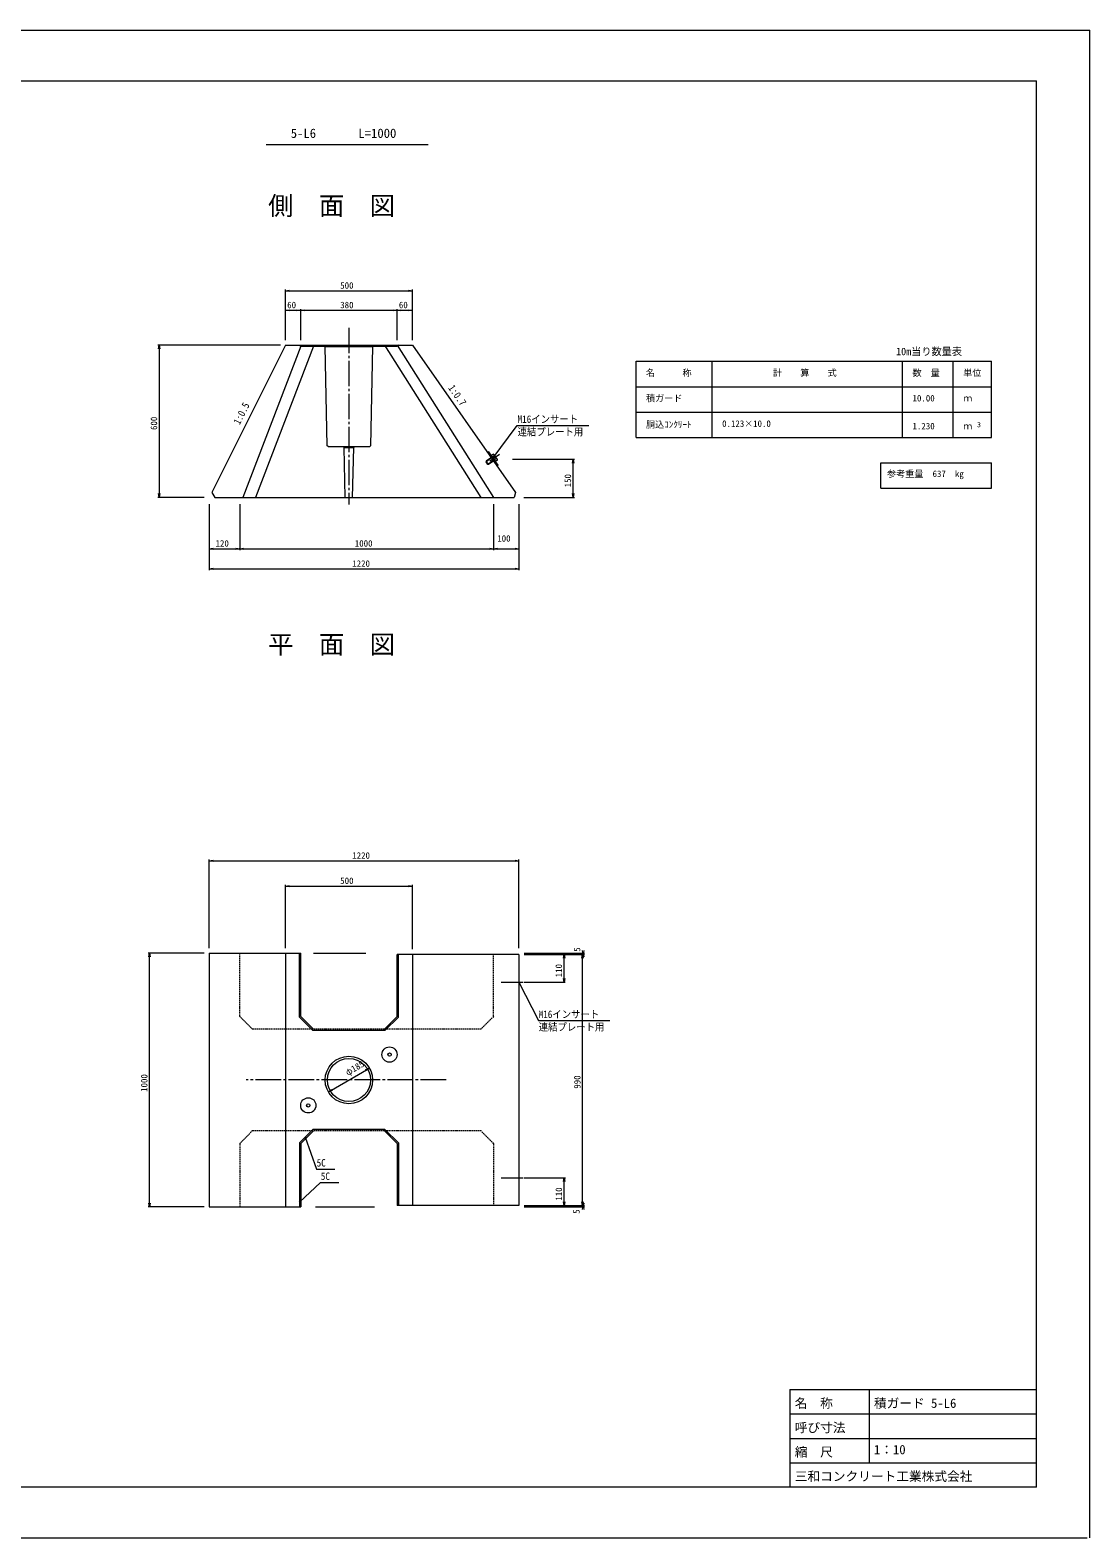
# Model space of a CAD drawing. Units: millimetres on the paper, with parts at other scales. Extents: x 0 to 841, y 1 to 595.
# Drawn here: x 423 to 841, y 1 to 595 of the extents above; entities that cross this region are included whole.
import ezdxf
from ezdxf.enums import TextEntityAlignment as Align

# ---------------------------------------------------------------- set-up
doc = ezdxf.new("R2010")
doc.units = ezdxf.units.MM
doc.linetypes.add('USER1', pattern=[0.75, 0.5, -0.25])
doc.linetypes.add('USER2', pattern=[13, 10, -1, 1, -1])
for name, color, linetype, lineweight in [('0_2', 7, 'Continuous', 18), ('D-MTR-FRAM（材料表図枠）', 2, 'Continuous', 18), ('D-STR-DIM（寸法）', 7, 'Continuous', 18), ('D-STR-HTXT（旗揚げ）', 7, 'Continuous', 18), ('D-STR-STRn（構造物）', 7, 'USER2', 18), ('D-STR（構造物外形線）', 1, 'Continuous', 18), ('D-TTL(外枠）', 2, 'Continuous', 18), ('DEFPOINTS_3', 8, 'Continuous', 18), ('用紙-作図レイヤ', 5, 'Continuous', 18)]:
    doc.layers.add(name, color=color, linetype=linetype, lineweight=lineweight)
for name, color, linetype in [('D-MTR-TXT(文字列）', 7, 'Continuous'), ('D-MTR（材料表タイトル）', 7, 'Continuous'), ('D-STR-TXT（文字）', 7, 'Continuous'), ('D-TTL-TXT（文字）', 7, 'Continuous')]:
    doc.layers.add(name, color=color, linetype=linetype)
doc.styles.add('ＭＳ ゴシック', font='')
doc.styles.get('ＭＳ ゴシック').set_extended_font_data('MS Gothic')

msp = doc.modelspace()

# ---------------------------------------------------------------- linework, layer by layer
at = {"layer": '0_2'}
for p, q in [((524.087, 492.558), (525.587, 492.808)), ((525.587, 492.308), (524.087, 492.558)), ((524.087, 492.558), (524.287, 492.558)), ((572.587, 492.808), (574.087, 492.558)), ((574.087, 492.558), (572.587, 492.308)), ((574.087, 492.558), (573.887, 492.558)), ((524.087, 484.873), (525.587, 485.123)), ((525.587, 484.623), (524.087, 484.873)), ((524.087, 484.873), (524.287, 484.873)), ((528.587, 485.123), (530.087, 484.873)), ((530.087, 484.873), (528.587, 484.623)), ((530.087, 484.873), (529.887, 484.873)), ((530.087, 484.873), (531.587, 485.123)), ((531.587, 484.623), (530.087, 484.873)), ((530.087, 484.873), (530.287, 484.873)), ((566.587, 485.123), (568.087, 484.873)), ((568.087, 484.873), (566.587, 484.623)), ((568.087, 484.873), (567.887, 484.873)), ((568.087, 484.873), (569.587, 485.123)), ((569.587, 484.623), (568.087, 484.873)), ((568.087, 484.873), (568.287, 484.873)), ((572.587, 485.123), (574.087, 484.873)), ((574.087, 484.873), (572.587, 484.623)), ((574.087, 484.873), (573.887, 484.873)), ((474.095, 469.669), (474.345, 471.169)), ((474.345, 471.169), (474.595, 469.669)), ((474.345, 471.169), (474.345, 470.969)), ((605.587, 426.169), (605.769, 426.634)), ((605.587, 426.169), (605.883, 426.571)), ((605.587, 426.169), (605.977, 426.481)), ((637.204, 424.669), (637.454, 426.169)), ((637.454, 426.169), (637.704, 424.669)), ((637.454, 426.169), (637.454, 425.969)), ((474.345, 411.169), (474.095, 412.669)), ((474.595, 412.669), (474.345, 411.169)), ((474.345, 411.169), (474.345, 411.369)), ((637.454, 411.169), (637.204, 412.669)), ((637.704, 412.669), (637.454, 411.169)), ((637.454, 411.169), (637.454, 411.369)), ((494.087, 390.931), (495.587, 391.181)), ((495.587, 390.681), (494.087, 390.931)), ((494.087, 390.931), (494.287, 390.931)), ((504.587, 391.181), (506.087, 390.931)), ((506.087, 390.931), (504.587, 390.681)), ((506.087, 390.931), (505.887, 390.931)), ((506.087, 390.931), (507.587, 391.181)), ((507.587, 390.681), (506.087, 390.931)), ((506.087, 390.931), (506.287, 390.931)), ((604.587, 391.181), (606.087, 390.931)), ((606.087, 390.931), (604.587, 390.681)), ((606.087, 390.931), (605.887, 390.931)), ((606.087, 390.931), (607.587, 391.181)), ((607.587, 390.681), (606.087, 390.931)), ((606.087, 390.931), (606.287, 390.931)), ((614.587, 391.181), (616.087, 390.931)), ((616.087, 390.931), (614.587, 390.681)), ((616.087, 390.931), (615.887, 390.931)), ((494.087, 382.99), (495.587, 383.24)), ((495.587, 382.74), (494.087, 382.99)), ((494.087, 382.99), (494.287, 382.99)), ((614.587, 383.24), (616.087, 382.99)), ((616.087, 382.99), (614.587, 382.74)), ((616.087, 382.99), (615.887, 382.99)), ((494.087, 267.968), (495.587, 268.218)), ((495.587, 267.718), (494.087, 267.968)), ((494.087, 267.968), (494.287, 267.968)), ((614.587, 268.218), (616.087, 267.968)), ((616.087, 267.968), (614.587, 267.718)), ((616.087, 267.968), (615.887, 267.968)), ((524.087, 258.035), (525.587, 258.285)), ((525.587, 257.785), (524.087, 258.035)), ((524.087, 258.035), (524.287, 258.035)), ((572.587, 258.285), (574.087, 258.035)), ((574.087, 258.035), (572.587, 257.785)), ((574.087, 258.035), (573.887, 258.035)), ((641.353, 231.135), (641.103, 232.635)), ((641.603, 232.635), (641.353, 231.135)), ((470.283, 230.135), (470.533, 231.635)), ((470.533, 231.635), (470.783, 230.135)), ((470.533, 231.635), (470.533, 231.435)), ((633.608, 229.635), (633.858, 231.135)), ((633.858, 231.135), (634.108, 229.635)), ((633.858, 231.135), (633.858, 230.935)), ((640.914, 229.635), (641.164, 231.135)), ((641.103, 230.135), (641.353, 231.635)), ((641.164, 231.135), (641.414, 229.635)), ((641.164, 231.135), (641.164, 230.935)), ((641.353, 231.635), (641.603, 230.135)), ((641.353, 231.635), (641.353, 231.435)), ((641.353, 231.135), (641.353, 231.335)), ((633.858, 220.135), (633.608, 221.635)), ((634.108, 221.635), (633.858, 220.135)), ((633.858, 220.135), (633.858, 220.335)), ((555.658, 185.752), (557.08, 186.291)), ((557.08, 186.291), (555.909, 185.32)), ((557.08, 186.291), (556.907, 186.19)), ((541.094, 176.98), (542.264, 177.951)), ((542.515, 177.519), (541.094, 176.98)), ((541.094, 176.98), (541.266, 177.081)), ((531.812, 159.068), (531.98, 158.597)), ((531.812, 159.068), (532.096, 158.657)), ((531.812, 159.068), (531.853, 158.57)), ((633.637, 141.635), (633.887, 143.135)), ((633.887, 143.135), (634.137, 141.635)), ((633.887, 143.135), (633.887, 142.935)), ((470.533, 131.635), (470.283, 133.135)), ((470.783, 133.135), (470.533, 131.635)), ((470.533, 131.635), (470.533, 131.835)), ((529.587, 133.48), (529.851, 133.905)), ((529.587, 133.48), (529.952, 133.822)), ((529.587, 133.48), (530.028, 133.716)), ((633.887, 132.135), (633.637, 133.635)), ((634.137, 133.635), (633.887, 132.135)), ((633.887, 132.135), (633.887, 132.335)), ((641.164, 132.135), (640.914, 133.635)), ((641.353, 131.635), (641.103, 133.135)), ((641.103, 130.635), (641.353, 132.135)), ((641.414, 133.635), (641.164, 132.135)), ((641.164, 132.135), (641.164, 132.335)), ((641.603, 133.135), (641.353, 131.635)), ((641.353, 132.135), (641.603, 130.635)), ((641.353, 132.135), (641.353, 131.935)), ((641.353, 131.635), (641.353, 131.835))]:
    msp.add_line(p, q, dxfattribs=at)
at = {"layer": 'D-MTR-FRAM（材料表図枠）'}
for p, q in [((662.221, 464.783), (802.221, 464.783)), ((662.221, 434.783), (662.221, 464.783)), ((692.221, 434.783), (692.221, 464.783)), ((767.221, 434.783), (767.221, 464.783)), ((787.221, 434.783), (787.221, 464.783)), ((787.221, 434.783), (787.221, 464.783)), ((802.221, 434.783), (802.221, 464.783)), ((662.221, 454.783), (802.221, 454.783)), ((662.221, 444.783), (802.221, 444.783)), ((662.221, 434.783), (802.221, 434.783)), ((758.665, 414.783), (758.665, 424.783)), ((758.665, 424.783), (802.221, 424.783)), ((802.221, 414.783), (802.221, 424.783)), ((758.665, 414.783), (802.221, 414.783))]:
    msp.add_line(p, q, dxfattribs=at)
at = {"layer": 'D-STR-DIM（寸法）'}
for p, q in [((524.087, 473.169), (524.087, 493.058)), ((574.087, 473.169), (574.087, 493.058)), ((524.287, 492.558), (573.887, 492.558)), ((524.087, 473.169), (524.087, 485.373)), ((524.287, 484.873), (529.887, 484.873)), ((530.087, 473.169), (530.087, 485.373)), ((530.087, 473.169), (530.087, 485.373)), ((530.287, 484.873), (567.887, 484.873)), ((568.087, 473.169), (568.087, 485.373)), ((568.087, 473.169), (568.087, 485.373)), ((568.287, 484.873), (573.887, 484.873)), ((574.087, 473.169), (574.087, 485.373)), ((522.087, 471.169), (473.845, 471.169)), ((474.345, 470.969), (474.345, 411.369)), ((613.57, 426.169), (637.954, 426.169)), ((637.454, 411.369), (637.454, 425.969)), ((492.087, 411.169), (473.845, 411.169)), ((618.07, 411.169), (637.954, 411.169)), ((494.087, 408.49), (494.087, 390.431)), ((494.087, 408.49), (494.087, 382.49)), ((506.087, 408.49), (506.087, 390.431)), ((506.087, 408.49), (506.087, 390.431)), ((606.087, 408.49), (606.087, 390.431)), ((606.087, 408.49), (606.087, 390.431)), ((616.087, 408.49), (616.087, 390.431)), ((616.087, 408.49), (616.087, 382.49)), ((494.287, 390.931), (505.887, 390.931)), ((506.287, 390.931), (605.887, 390.931)), ((606.287, 390.931), (615.887, 390.931)), ((494.287, 382.99), (615.887, 382.99)), ((494.087, 233.635), (494.087, 268.468)), ((494.287, 267.968), (615.887, 267.968)), ((616.087, 233.635), (616.087, 268.468)), ((524.087, 233.635), (524.087, 258.535)), ((524.287, 258.035), (573.887, 258.035)), ((574.087, 233.135), (574.087, 258.535)), ((492.087, 231.635), (470.033, 231.635)), ((470.533, 131.835), (470.533, 231.435)), ((618.087, 231.635), (641.853, 231.635)), ((618.087, 231.135), (641.853, 231.135)), ((618.087, 231.135), (634.358, 231.135)), ((618.087, 231.135), (641.664, 231.135)), ((633.858, 220.335), (633.858, 230.935)), ((641.164, 132.335), (641.164, 230.935)), ((641.353, 231.335), (641.353, 231.435)), ((618.087, 220.135), (634.358, 220.135)), ((541.266, 177.081), (556.907, 186.19)), ((618.087, 143.135), (634.387, 143.135)), ((633.887, 132.335), (633.887, 142.935)), ((492.087, 131.635), (470.033, 131.635)), ((618.087, 132.135), (641.853, 132.135)), ((618.087, 132.135), (641.664, 132.135)), ((618.087, 131.635), (641.853, 131.635)), ((622.087, 132.135), (634.387, 132.135)), ((641.353, 131.835), (641.353, 131.935))]:
    msp.add_line(p, q, dxfattribs=at)
at = {"layer": 'D-STR-HTXT（旗揚げ）'}
msp.add_line((516.472, 550.249), (580.255, 550.249), dxfattribs=at)
at = {"layer": 'D-STR-STRn（構造物）'}
for p, q in [((549.087, 477.975), (549.087, 408.323)), ((587.344, 181.635), (508.597, 181.635))]:
    msp.add_line(p, q, dxfattribs=at)
at = {"layer": 'D-STR（構造物外形線）'}
for p, q in [((524.087, 471.169), (495.037, 413.069)), ((530.087, 470.719), (507.252, 411.169)), ((535.087, 470.719), (512.252, 411.169)), ((524.087, 471.169), (574.087, 471.169)), ((529.587, 471.169), (530.087, 470.719)), ((530.087, 470.719), (568.087, 470.719)), ((534.879, 471.169), (535.087, 470.719)), ((539.587, 470.569), (539.087, 471.169)), ((539.587, 470.569), (558.587, 470.569)), ((540.58, 431.469), (539.737, 470.569)), ((558.437, 470.569), (557.593, 431.469)), ((559.087, 471.169), (558.587, 470.569)), ((563.294, 471.169), (563.087, 470.719)), ((563.087, 471.169), (601.087, 411.169)), ((568.587, 471.169), (568.087, 470.719)), ((568.087, 471.169), (606.087, 411.169)), ((574.087, 471.169), (614.757, 413.069)), ((540.887, 431.169), (540.58, 431.469)), ((540.887, 431.169), (557.287, 431.169)), ((547.187, 430.869), (546.887, 431.169)), ((547.187, 430.869), (546.887, 431.169)), ((547.187, 430.869), (546.887, 431.169)), ((547.187, 430.869), (550.987, 430.869)), ((547.187, 430.869), (550.987, 430.869)), ((547.662, 411.169), (547.187, 430.869)), ((547.187, 430.869), (550.987, 430.869)), ((550.512, 411.169), (550.987, 430.869)), ((550.987, 430.869), (551.287, 431.169)), ((550.987, 430.869), (551.287, 431.169)), ((550.987, 430.869), (551.287, 431.169)), ((557.287, 431.169), (557.593, 431.469)), ((604.214, 429.175), (603.723, 428.831)), ((607.942, 423.85), (604.214, 429.175)), ((604.659, 425.52), (608.458, 428.179)), ((607.942, 423.85), (607.45, 423.506)), ((495.037, 413.069), (496.211, 411.169)), ((496.211, 411.169), (614.187, 411.169)), ((547.662, 411.169), (550.512, 411.169)), ((547.662, 411.169), (550.512, 411.169)), ((547.662, 411.169), (550.512, 411.169)), ((614.757, 413.069), (614.187, 411.169)), ((494.087, 231.635), (494.087, 131.635)), ((494.087, 231.635), (530.087, 231.635)), ((524.087, 231.635), (524.087, 132.635)), ((529.587, 206.428), (529.587, 231.635)), ((530.087, 206.635), (530.087, 231.635)), ((568.087, 206.635), (568.087, 231.135)), ((616.087, 231.135), (568.087, 231.135)), ((568.587, 206.428), (568.587, 231.135)), ((574.087, 231.135), (574.087, 132.135)), ((616.087, 231.135), (616.087, 132.135)), ((534.879, 201.135), (529.587, 206.428)), ((535.087, 201.635), (530.087, 206.635)), ((568.087, 206.635), (563.087, 201.635)), ((568.587, 206.428), (563.294, 201.135)), ((563.294, 201.135), (534.879, 201.135)), ((534.879, 162.135), (529.587, 156.842)), ((535.087, 161.635), (530.087, 156.635)), ((563.294, 162.135), (534.879, 162.135)), ((568.087, 156.635), (563.087, 161.635)), ((568.587, 156.842), (563.294, 162.135)), ((529.587, 156.842), (529.587, 131.635)), ((530.087, 156.635), (530.087, 131.635)), ((568.087, 156.635), (568.087, 132.135)), ((568.587, 156.842), (568.587, 132.135)), ((494.087, 131.635), (530.087, 131.635)), ((524.087, 132.635), (524.087, 131.635)), ((616.087, 132.135), (568.087, 132.135))]:
    msp.add_line(p, q, dxfattribs=at)
at = {"layer": 'D-STR（構造物外形線）', "color": 7, "linetype": 'USER1'}
for p, q in [((506.087, 206.635), (506.087, 231.635)), ((606.087, 206.635), (606.087, 231.135)), ((511.087, 201.635), (506.087, 206.635)), ((606.087, 206.635), (601.087, 201.635)), ((601.17, 201.635), (511.087, 201.635)), ((511.087, 161.635), (506.087, 156.635)), ((601.17, 161.635), (511.087, 161.635)), ((606.087, 156.635), (601.087, 161.635)), ((506.087, 156.635), (506.087, 131.635)), ((606.087, 156.635), (606.087, 132.135))]:
    msp.add_line(p, q, dxfattribs=at)
at = {"layer": 'D-STR（構造物外形線）', "color": 4}
for p, q in [((535.17, 231.635), (555.756, 231.635)), ((535.862, 131.635), (559.121, 131.635))]:
    msp.add_line(p, q, dxfattribs=at)
at = {"layer": 'D-STR（構造物外形線）', "color": 5}
for p, q in [((609.092, 220.135), (617.771, 220.135)), ((609.092, 143.135), (617.784, 143.135))]:
    msp.add_line(p, q, dxfattribs=at)
at = {"layer": 'D-STR（構造物外形線）'}
for centre, radius in [((549.087, 181.635), 9.35), ((549.087, 181.635), 8.5), ((565.087, 191.635), 3), ((565.087, 191.635), 0.65), ((533.087, 171.635), 3), ((533.087, 171.635), 0.65)]:
    msp.add_circle(centre, radius, dxfattribs=at)
at = {"layer": 'D-TTL(外枠）'}
for p, q in [((25.033, 575.249), (820.033, 575.249)), ((820.033, 21.249), (820.033, 575.249)), ((722.833, 59.649), (820.033, 59.649)), ((722.833, 59.649), (722.833, 21.249)), ((754.033, 59.649), (754.033, 30.849)), ((722.833, 50.049), (820.033, 50.049)), ((722.833, 40.449), (820.033, 40.449)), ((722.833, 30.849), (820.033, 30.849)), ((820.033, 21.249), (25.033, 21.249))]:
    msp.add_line(p, q, dxfattribs=at)
at = {"layer": 'DEFPOINTS_3'}
for p, q in [((0.033, 595.249), (841.033, 595.249)), ((841.033, 1.249), (841.033, 595.249)), ((0.033, 1.249), (840.033, 1.249))]:
    msp.add_line(p, q, dxfattribs=at)
at = {"layer": '用紙-作図レイヤ', "color": 7}
for p, q in [((605.587, 426.169), (615.447, 439.552)), ((615.447, 439.552), (643.647, 439.552)), ((616.087, 220.135), (623.762, 205.071)), ((623.762, 205.071), (651.962, 205.071)), ((531.812, 159.068), (536.277, 146.549)), ((536.277, 146.549), (543.477, 146.549)), ((529.587, 133.48), (537.917, 141.279)), ((537.917, 141.279), (545.117, 141.279))]:
    msp.add_line(p, q, dxfattribs=at)
at = {"layer": '用紙-作図レイヤ'}
for p, q in [((606.015, 428.16), (605.283, 427.648)), ((606.209, 428.069), (606.015, 428.16)), ((607.585, 426.103), (606.209, 428.069)), ((603.162, 425.448), (603.112, 425.169)), ((603.801, 424.186), (603.112, 425.169)), ((605.449, 426.854), (603.122, 425.225)), ((605.619, 427.168), (603.162, 425.448)), ((604.079, 424.137), (603.162, 425.448)), ((604.079, 424.137), (603.801, 424.186)), ((606.183, 425.805), (603.856, 424.176)), ((606.537, 425.857), (604.079, 424.137)), ((606.873, 425.378), (605.283, 427.648)), ((606.275, 425.674), (605.357, 426.985)), ((605.619, 427.168), (605.449, 426.854)), ((606.412, 427.592), (605.681, 427.08)), ((606.537, 425.857), (606.183, 425.805)), ((607.207, 426.457), (606.475, 425.945)), ((607.604, 425.89), (606.873, 425.378)), ((607.604, 425.89), (607.585, 426.103))]:
    msp.add_line(p, q, dxfattribs=at)
for centre, radius, start, end in [((605.799, 427.586), 0.613, 0.60777, 69.37627), ((605.019, 425.771), 2.293, 17.40407, 52.57997), ((606.991, 425.883), 0.613, 0.60777, 69.37627)]:
    msp.add_arc(centre, radius, start, end, dxfattribs=at)

# ---------------------------------------------------------------- texts
at = {"layer": 'D-MTR-TXT(文字列）', "style": 'ＭＳ ゴシック'}
for s, height, p in [('名\u3000\u3000\u3000称', 2.566, (666.143, 458.186)), ('計\u3000\u3000算\u3000\u3000式', 2.566, (716.151, 458.186)), ('数\u3000量', 2.566, (771.143, 458.186)), ('単位', 2.566, (791.143, 458.186)), ('積ガード', 2.566, (666.143, 448.186)), ('10.00', 2.566, (771.17, 448.186)), ('ｍ', 2.566, (791.143, 448.186)), ('胴込ｺﾝｸﾘｰﾄ', 2.566, (666.143, 437.818)), ('0.123×10.0', 2.566, (696.143, 438.186)), ('1.230', 2.566, (771.17, 437.186)), ('ｍ', 2.566, (791.143, 437.186)), ('3', 2.053, (796.545, 438.191)), ('参考重量\u3000637\u3000kg', 2.566, (761.099, 418.406))]:
    msp.add_text(s, height=height, dxfattribs=at).set_placement(p, align=Align.BOTTOM_LEFT)
at = {"layer": 'D-MTR（材料表タイトル）', "style": 'ＭＳ ゴシック'}
msp.add_text('10m当り数量表', height=2.933, dxfattribs=at).set_placement((764.665, 466.309), align=Align.BOTTOM_LEFT)
at = {"layer": 'D-STR-DIM（寸法）', "style": 'ＭＳ ゴシック'}
for s, p in [('500', (545.667, 492.608)), ('60', (524.777, 484.923)), ('380', (545.667, 484.923)), ('60', (568.777, 484.923)), ('120', (496.542, 390.981)), ('1000', (551.405, 390.981)), ('100', (607.542, 392.931)), ('1220', (550.405, 383.039)), ('1220', (550.405, 268.018)), ('500', (545.667, 258.085))]:
    msp.add_text(s, height=2.566, dxfattribs=at).set_placement(p, align=Align.BOTTOM_LEFT)
for s, rotation, p in [('600', 90, (474.295, 437.722)), ('150', 90, (637.404, 415.124)), ('5', 90, (641.013, 232.164)), ('110', 90, (633.808, 222.091)), ('φ185', 30.218, (548.995, 182.58)), ('1000', 90, (470.483, 176.954)), ('990', 90, (641.114, 178.198)), ('110', 90, (633.837, 134.091)), ('5', 90, (640.767, 128.929))]:
    msp.add_text(s, height=2.566, rotation=rotation, dxfattribs=at).set_placement(p, align=Align.BOTTOM_LEFT)
at = {"layer": 'D-STR-TXT（文字）', "style": 'ＭＳ ゴシック', "width": 0.9}
for s, rotation, p in [('1:0.7', 304.992, (587.338, 453.761)), ('1:0.5', 63.31, (506.818, 439.187))]:
    msp.add_text(s, height=2.933, rotation=rotation, dxfattribs=at).set_placement(p, align=Align.BOTTOM_LEFT)
at = {"layer": 'D-TTL-TXT（文字）', "style": 'ＭＳ ゴシック'}
for s, height, p in [('5-L6', 3.666, (526.174, 551.698)), ('L=1000', 3.666, (552.818, 551.698)), ('側\u3000面\u3000図', 7.331, (517.266, 520.207)), ('平\u3000面\u3000図', 7.331, (517.266, 347.349)), ('名\u3000称', 3.666, (724.764, 51.363)), ('積ガード 5-L6', 3.666, (755.964, 51.363)), ('呼び寸法', 3.666, (724.764, 41.763)), ('縮\u3000尺', 3.666, (724.764, 32.163)), ('1：10', 3.666, (755.964, 33.077)), ('三和コンクリート工業株式会社', 3.666, (724.764, 22.563))]:
    msp.add_text(s, height=height, dxfattribs=at).set_placement(p, align=Align.BOTTOM_LEFT)
at = {"layer": '用紙-作図レイヤ', "color": 7, "style": 'ＭＳ ゴシック', "width": 0.9}
for s, p in [('M16インサート', (615.548, 439.65)), ('連結プレート用', (615.548, 434.652)), ('M16インサート', (623.864, 205.169)), ('連結プレート用', (623.864, 200.171)), ('5C', (536.375, 146.649)), ('5C', (538.018, 141.379))]:
    msp.add_text(s, height=2.933, dxfattribs=at).set_placement(p, align=Align.BOTTOM_LEFT)

doc.saveas('drawing.dxf')
